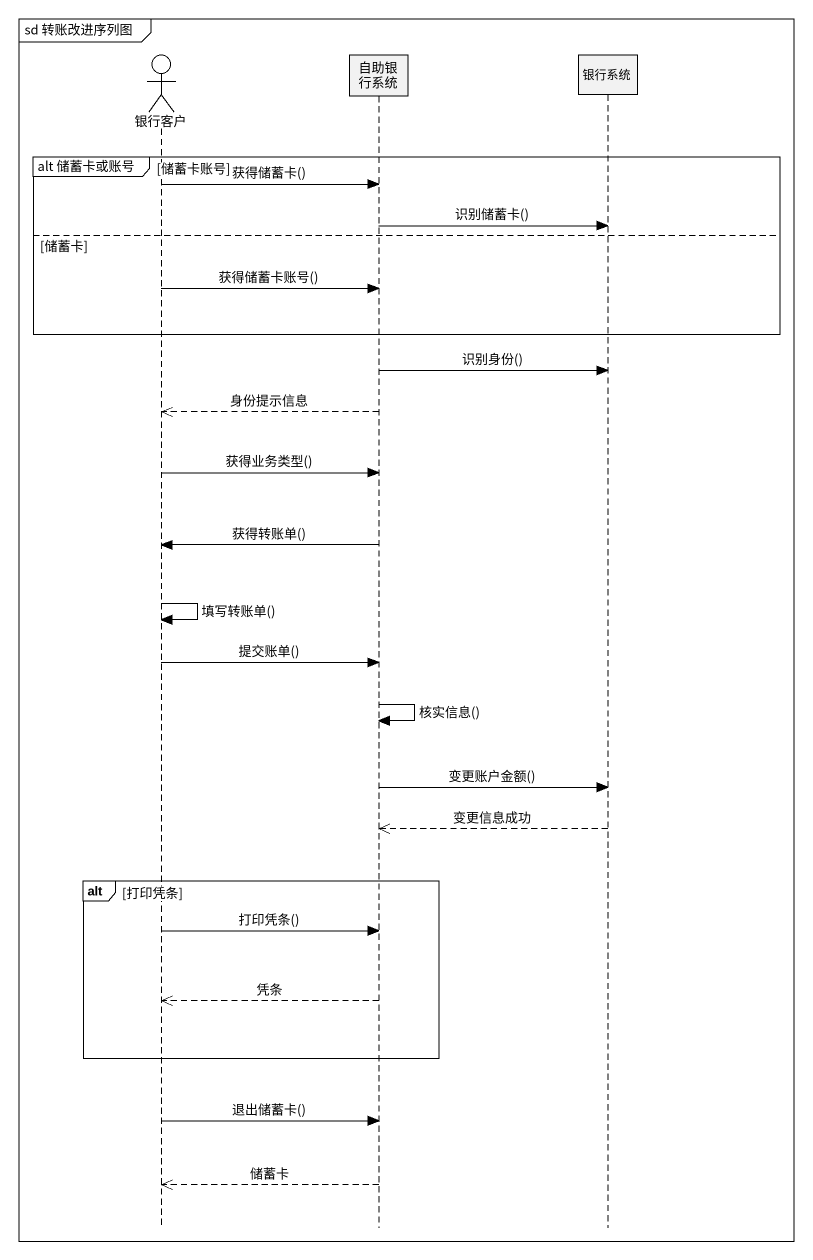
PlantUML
@startuml
mainframe sd 转账改进序列图
hide footbox
actor 银行客户
participant 自助银行系统
participant 银行系统

group alt 储蓄卡或账号 [储蓄卡账号]
  银行客户 -> 自助银行系统 : 获得储蓄卡()
  自助银行系统 -> 银行系统 : 识别储蓄卡()
else 储蓄卡
  银行客户 -> 自助银行系统 : 获得储蓄卡账号()
end
自助银行系统 -> 银行系统 : 识别身份()
自助银行系统 -->> 银行客户 : 身份提示信息
银行客户 -> 自助银行系统 : 获得业务类型()
自助银行系统 -> 银行客户 : 获得转账单()
银行客户 -> 银行客户 : 填写转账单()
银行客户 -> 自助银行系统 : 提交账单()
自助银行系统 -> 自助银行系统 : 核实信息()
自助银行系统 -> 银行系统 : 变更账户金额()
银行系统 -->> 自助银行系统 : 变更信息成功
alt 打印凭条
  银行客户 -> 自助银行系统 : 打印凭条()
  自助银行系统 -->> 银行客户 : 凭条
end
银行客户 -> 自助银行系统 : 退出储蓄卡()
自助银行系统 -->> 银行客户 : 储蓄卡
@enduml
